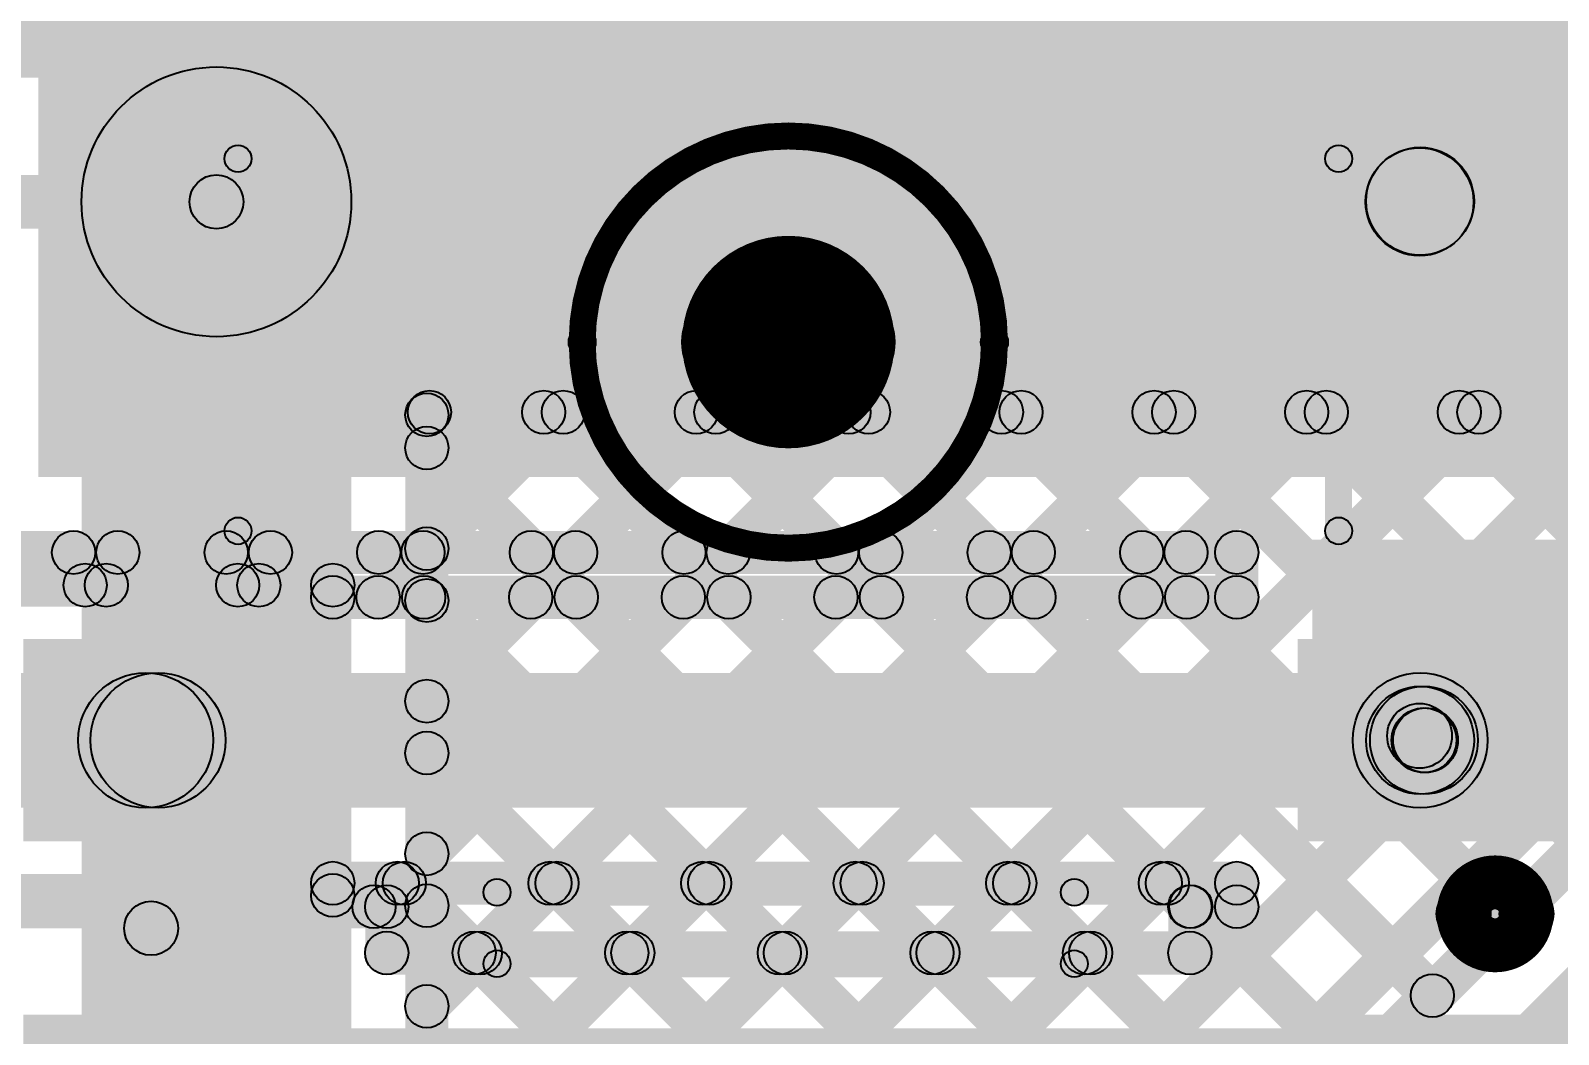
# Model space of a CAD drawing. Header units: millimetres. Extents: x 0.01 to 3.4, y 0.01 to 2.05.
# Drawn here: x 0.7245 to 1.0077, y 0.8626 to 1.0488 of the extents above; entities that cross this region are included whole.
import ezdxf

# ---------------------------------------------------------------- set-up
doc = ezdxf.new("R2010")
doc.units = ezdxf.units.MM
doc.header["$MEASUREMENT"] = 0
for name, color, linetype in [('BottomLayer', 5, 'Continuous'), ('TopLayer', 1, 'Continuous'), ('TopOverlay', 2, 'Continuous'), ('TopPaste', 8, 'Continuous'), ('TopSolder', 216, 'Continuous'), ('ViaHoleLayer', 16, 'Continuous')]:
    doc.layers.add(name, color=color, linetype=linetype)

# ---------------------------------------------------------------- blocks, each defined once
blk = doc.blocks.new('TS_1187A_C_G_B_8')
at = {"layer": 'TopOverlay'}
h = blk.add_hatch(color=2, dxfattribs=at)
edge = h.paths.add_edge_path()
edge.add_arc((-0.053, -0.102), 0.0025, 0, 360)
blk.add_hatch(color=2, dxfattribs=at).paths.add_polyline_path([(0.054, -0.0995), (0.054, -0.1045), (-0.053, -0.1045), (-0.053, -0.0995)])
h = blk.add_hatch(color=2, dxfattribs=at)
edge = h.paths.add_edge_path()
edge.add_arc((0.054, -0.102), 0.0025, 0, 360)
at = {"layer": 'TopSolder'}
for points in [[(-0.1418, -0.05506), (-0.09443, -0.05506), (-0.09443, -0.09258), (-0.1418, -0.09258)], [(0.09443, -0.05506), (0.1418, -0.05506), (0.1418, -0.09258), (0.09443, -0.09258)]]:
    blk.add_hatch(color=216, dxfattribs=at).paths.add_polyline_path(points)
at = {"layer": 'TopOverlay'}
for centre in [(-0.053, -0.102), (0.054, -0.102)]:
    blk.add_circle(centre, 0.0025, dxfattribs=at)
blk = doc.blocks.new('TS_1187A_C_G_B_11')
at = {"layer": 'TopLayer'}
for points in [[(-0.1378, 0.08858), (-0.09843, 0.08858), (-0.09843, 0.05906), (-0.1378, 0.05906)], [(0.09843, 0.08858), (0.1378, 0.08858), (0.1378, 0.05906), (0.09843, 0.05906)]]:
    blk.add_hatch(color=1, dxfattribs=at).paths.add_polyline_path(points)
at = {"layer": 'TopOverlay'}
h = blk.add_hatch(color=2, dxfattribs=at)
edge = h.paths.add_edge_path()
edge.add_arc((-0.13683, 0.106), 0.005, 0, 360)
h = blk.add_hatch(color=2, dxfattribs=at)
edge = h.paths.add_edge_path()
edge.add_arc((-0.12517, 0.106), 0.005, 0, 360)
h = blk.add_hatch(color=2, dxfattribs=at)
edge = h.paths.add_edge_path()
edge.add_arc((-0.053, 0.102), 0.0025, 0, 360)
for points in [[(0.054, 0.1045), (0.054, 0.0995), (-0.053, 0.0995), (-0.053, 0.1045)], [(-0.1045, 0.035), (-0.0995, 0.035), (-0.0995, -0.034), (-0.1045, -0.034)], [(0.0995, 0.035), (0.1045, 0.035), (0.1045, -0.034), (0.0995, -0.034)]]:
    blk.add_hatch(color=2, dxfattribs=at).paths.add_polyline_path(points)
h = blk.add_hatch(color=2, dxfattribs=at)
edge = h.paths.add_edge_path()
edge.add_arc((0.054, 0.102), 0.0025, 0, 360)
h = blk.add_hatch(color=2, dxfattribs=at)
edge = h.paths.add_edge_path()
edge.add_arc((-0.102, 0.035), 0.0025, 0, 360)
h = blk.add_hatch(color=2, dxfattribs=at)
edge = h.paths.add_edge_path()
edge.add_arc((0.102, 0.035), 0.0025, 0, 360)
h = blk.add_hatch(color=2, dxfattribs=at)
edge = h.paths.add_edge_path()
edge.add_arc((-0.00985, 0), 0.00984, 0, 360)
h = blk.add_hatch(color=2, dxfattribs=at)
edge = h.paths.add_edge_path()
edge.add_arc((0.00985, 0), 0.00984, 0, 360)
h = blk.add_hatch(color=2, dxfattribs=at)
edge = h.paths.add_edge_path()
edge.add_arc((-0.03821, 0), 0.0025, 0, 360)
h = blk.add_hatch(color=2, dxfattribs=at)
edge = h.paths.add_edge_path()
edge.add_arc((0.03821, 0), 0.0025, 0, 360)
h = blk.add_hatch(color=2, dxfattribs=at)
edge = h.paths.add_edge_path()
edge.add_arc((-0.102, -0.034), 0.0025, 0, 360)
h = blk.add_hatch(color=2, dxfattribs=at)
edge = h.paths.add_edge_path()
edge.add_arc((0.102, -0.034), 0.0025, 0, 360)
at = {"layer": 'TopPaste'}
for points in [[(-0.1378, 0.08858), (-0.09843, 0.08858), (-0.09843, 0.05906), (-0.1378, 0.05906)], [(0.09843, 0.08858), (0.1378, 0.08858), (0.1378, 0.05906), (0.09843, 0.05906)]]:
    blk.add_hatch(color=8, dxfattribs=at).paths.add_polyline_path(points)
at = {"layer": 'TopSolder'}
for points in [[(-0.1418, 0.09258), (-0.09443, 0.09258), (-0.09443, 0.05506), (-0.1418, 0.05506)], [(0.09443, 0.09258), (0.1418, 0.09258), (0.1418, 0.05506), (0.09443, 0.05506)], [(-0.1418, -0.05506), (-0.09443, -0.05506), (-0.09443, -0.09258), (-0.1418, -0.09258)], [(0.09443, -0.05506), (0.1418, -0.05506), (0.1418, -0.09258), (0.09443, -0.09258)]]:
    blk.add_hatch(color=216, dxfattribs=at).paths.add_polyline_path(points)
at = {"layer": 'TopOverlay'}
for points, const_width in [([(-0.12517, 0.106, 1), (-0.13683, 0.106, 1)], 0.01), ([(0.03821, 0, 1), (-0.03821, 0, 1)], 0.005), ([(0.00985, 0, 1), (-0.00985, 0, 1)], 0.01969)]:
    blk.add_lwpolyline(points, format="xyb", close=True, dxfattribs=dict(at, const_width=const_width))
for centre, radius in [((-0.13683, 0.106), 0.005), ((-0.12517, 0.106), 0.005), ((-0.053, 0.102), 0.0025), ((0.054, 0.102), 0.0025), ((-0.102, 0.035), 0.0025), ((0.102, 0.035), 0.0025), ((-0.00985, 0), 0.00984), ((0.00985, 0), 0.00984), ((-0.03821, 0), 0.0025), ((0.03821, 0), 0.0025), ((-0.102, -0.034), 0.0025), ((0.102, -0.034), 0.0025)]:
    blk.add_circle(centre, radius, dxfattribs=at)

msp = doc.modelspace()

# ---------------------------------------------------------------- hatches: boundary and pattern name
at = {"layer": 'BottomLayer'}
h = msp.add_hatch(color=5, dxfattribs=at)
edge = h.paths.add_edge_path()
edge.add_arc((0.759, 1.017), 0.0315, 0, 360)
h = msp.add_hatch(color=5, dxfattribs=at)
edge = h.paths.add_edge_path()
edge.add_arc((0.759, 1.017), 0.025, 0, 360)
h = msp.add_hatch(color=5, dxfattribs=at)
edge = h.paths.add_edge_path()
edge.add_arc((0.759, 1.017), 0.025, 0, 360)
for points in [[(0.759, 0.992), (0.759, 1.042), (1.075, 1.042), (1.075, 0.992)], [(0.7075, 1.012), (0.7075, 1.022), (0.759, 1.022), (0.759, 1.012)], [(0.784, 0.8), (0.734, 0.8), (0.734, 1.017), (0.784, 1.017)], [(0.80083, 0.69532), (0.79517, 0.70098), (1.07513, 0.98094), (1.08079, 0.97528)], [(0.80083, 0.89331), (0.79517, 0.89897), (0.87703, 0.98083), (0.88269, 0.97517)], [(0.80083, 0.94988), (0.79517, 0.95554), (0.82046, 0.98083), (0.82612, 0.97517)], [(0.80083, 0.83674), (0.79517, 0.8424), (0.9336, 0.98083), (0.93926, 0.97517)], [(0.80083, 0.86503), (0.79517, 0.87069), (0.90531, 0.98083), (0.91097, 0.97517)], [(0.80083, 0.9216), (0.79517, 0.92725), (0.84875, 0.98083), (0.8544, 0.97517)], [(0.80083, 0.72361), (0.79517, 0.72926), (1.04674, 0.98083), (1.05239, 0.97517)], [(0.80083, 0.75189), (0.79517, 0.75755), (1.01845, 0.98083), (1.02411, 0.97517)], [(0.79848, 0.974), (0.79848, 0.982), (1.075, 0.982), (1.075, 0.974)], [(0.8124, 0.82003), (0.80674, 0.82569), (0.96188, 0.98083), (0.96754, 0.97517)], [(0.81732, 0.79667), (0.81167, 0.80233), (0.99017, 0.98083), (0.99582, 0.97517)], [(0.81732, 0.79667), (0.81167, 0.80233), (0.99017, 0.98083), (0.99582, 0.97517)], [(0.81683, 0.97517), (0.82249, 0.98083), (0.95892, 0.8444), (0.95326, 0.83874)], [(0.84511, 0.97517), (0.85077, 0.98083), (0.97306, 0.85854), (0.9674, 0.85288)], [(0.8734, 0.97517), (0.87906, 0.98083), (0.9872, 0.87268), (0.98155, 0.86702)], [(0.90168, 0.97517), (0.90734, 0.98083), (1.00135, 0.88682), (0.99569, 0.88117)], [(0.92997, 0.97517), (0.93562, 0.98083), (1.01549, 0.90096), (1.00983, 0.89531)], [(0.95825, 0.97517), (0.96391, 0.98083), (1.02963, 0.91511), (1.02397, 0.90945)], [(0.98654, 0.97517), (0.99219, 0.98083), (1.04377, 0.92925), (1.03812, 0.92359)], [(0.802, 0.83948), (0.794, 0.83948), (0.794, 0.97752), (0.802, 0.97752)], [(0.80412, 0.68394), (0.79847, 0.6896), (1.0864, 0.97753), (1.09206, 0.97188)], [(0.79517, 0.96855), (0.80083, 0.9742), (0.94478, 0.83025), (0.93912, 0.8246)], [(0.82884, 0.65916), (0.81116, 0.67684), (1.09916, 0.96484), (1.11684, 0.94716)], [(0.79517, 0.94026), (0.80083, 0.94592), (0.93064, 0.81611), (0.92498, 0.81045)], [(0.79517, 0.91198), (0.80083, 0.91763), (0.91649, 0.80197), (0.91084, 0.79631)], [(0.79517, 0.88369), (0.80083, 0.88935), (0.90235, 0.78783), (0.89669, 0.78217)]]:
    msp.add_hatch(color=5, dxfattribs=at).paths.add_polyline_path(points)
h = msp.add_hatch(color=5, dxfattribs=at)
edge = h.paths.add_edge_path()
edge.add_arc((0.759, 1.017), 0.005, 0, 360)
h = msp.add_hatch(color=5, dxfattribs=at)
edge = h.paths.add_edge_path()
edge.add_arc((0.798, 0.97752), 0.004, 0, 360)
h = msp.add_hatch(color=5, dxfattribs=at)
edge = h.paths.add_edge_path()
edge.add_arc((0.79848, 0.978), 0.004, 0, 360)
h = msp.add_hatch(color=5, dxfattribs=at)
edge = h.paths.add_edge_path()
edge.add_arc((0.81966, 0.978), 0.004, 0, 360)
h = msp.add_hatch(color=5, dxfattribs=at)
edge = h.paths.add_edge_path()
edge.add_arc((0.82329, 0.978), 0.004, 0, 360)
h = msp.add_hatch(color=5, dxfattribs=at)
edge = h.paths.add_edge_path()
edge.add_arc((0.84794, 0.978), 0.004, 0, 360)
h = msp.add_hatch(color=5, dxfattribs=at)
edge = h.paths.add_edge_path()
edge.add_arc((0.85157, 0.978), 0.004, 0, 360)
h = msp.add_hatch(color=5, dxfattribs=at)
edge = h.paths.add_edge_path()
edge.add_arc((0.87623, 0.978), 0.004, 0, 360)
h = msp.add_hatch(color=5, dxfattribs=at)
edge = h.paths.add_edge_path()
edge.add_arc((0.87986, 0.978), 0.004, 0, 360)
h = msp.add_hatch(color=5, dxfattribs=at)
edge = h.paths.add_edge_path()
edge.add_arc((0.90451, 0.978), 0.004, 0, 360)
h = msp.add_hatch(color=5, dxfattribs=at)
edge = h.paths.add_edge_path()
edge.add_arc((0.90814, 0.978), 0.004, 0, 360)
h = msp.add_hatch(color=5, dxfattribs=at)
edge = h.paths.add_edge_path()
edge.add_arc((0.9328, 0.978), 0.004, 0, 360)
h = msp.add_hatch(color=5, dxfattribs=at)
edge = h.paths.add_edge_path()
edge.add_arc((0.93643, 0.978), 0.004, 0, 360)
h = msp.add_hatch(color=5, dxfattribs=at)
edge = h.paths.add_edge_path()
edge.add_arc((0.96108, 0.978), 0.004, 0, 360)
h = msp.add_hatch(color=5, dxfattribs=at)
edge = h.paths.add_edge_path()
edge.add_arc((0.96471, 0.978), 0.004, 0, 360)
h = msp.add_hatch(color=5, dxfattribs=at)
edge = h.paths.add_edge_path()
edge.add_arc((0.98936, 0.978), 0.004, 0, 360)
h = msp.add_hatch(color=5, dxfattribs=at)
edge = h.paths.add_edge_path()
edge.add_arc((0.993, 0.978), 0.004, 0, 360)
h = msp.add_hatch(color=5, dxfattribs=at)
edge = h.paths.add_edge_path()
edge.add_arc((0.993, 0.978), 0.004, 0, 360)
h = msp.add_hatch(color=5, dxfattribs=at)
edge = h.paths.add_edge_path()
edge.add_arc((0.798, 0.97137), 0.004, 0, 360)
h = msp.add_hatch(color=5, dxfattribs=at)
edge = h.paths.add_edge_path()
edge.add_arc((0.798, 0.95271), 0.004, 0, 360)
h = msp.add_hatch(color=5, dxfattribs=at)
edge = h.paths.add_edge_path()
edge.add_arc((0.798, 0.94309), 0.004, 0, 360)
h = msp.add_hatch(color=5, dxfattribs=at)
edge = h.paths.add_edge_path()
edge.add_arc((0.798, 0.92443), 0.004, 0, 360)
h = msp.add_hatch(color=5, dxfattribs=at)
edge = h.paths.add_edge_path()
edge.add_arc((0.798, 0.91481), 0.004, 0, 360)
h = msp.add_hatch(color=5, dxfattribs=at)
edge = h.paths.add_edge_path()
edge.add_arc((0.798, 0.89614), 0.004, 0, 360)
h = msp.add_hatch(color=5, dxfattribs=at)
edge = h.paths.add_edge_path()
edge.add_arc((0.798, 0.88652), 0.004, 0, 360)
h = msp.add_hatch(color=5, dxfattribs=at)
edge = h.paths.add_edge_path()
edge.add_arc((0.99852, 0.88399), 0.004, 0, 360)
h = msp.add_hatch(color=5, dxfattribs=at)
edge = h.paths.add_edge_path()
edge.add_arc((0.98438, 0.86985), 0.004, 0, 360)
h = msp.add_hatch(color=5, dxfattribs=at)
edge = h.paths.add_edge_path()
edge.add_arc((0.798, 0.86786), 0.004, 0, 360)
at = {"layer": 'TopLayer'}
for points in [[(0.726, 0.966), (1.043, 0.966), (1.043, 1.081), (0.726, 1.081)], [(0.99211, 1.01711), (0.97211, 1.01711), (0.97211, 1.06482), (0.99211, 1.06482)], [(0.98907, 1.00993), (0.97493, 1.02407), (0.97504, 1.02418), (0.98918, 1.01004)], [(0.7075, 1.012), (0.7075, 1.022), (0.759, 1.022), (0.759, 1.012)], [(0.712, 0.948), (0.712, 0.956), (0.94812, 0.956), (0.94812, 0.948)], [(0.72969, 0.94917), (0.73535, 0.95483), (0.7414, 0.94877), (0.73575, 0.94312)], [(0.73749, 0.94312), (0.73184, 0.94877), (0.73789, 0.95483), (0.74355, 0.94917)], [(0.75798, 0.94917), (0.76363, 0.95483), (0.76969, 0.94877), (0.76403, 0.94312)], [(0.76578, 0.94312), (0.76012, 0.94877), (0.76618, 0.95483), (0.77183, 0.94917)], [(0.7918, 0.94085), (0.78614, 0.94651), (0.79446, 0.95483), (0.80012, 0.94917)], [(0.78626, 0.94917), (0.79192, 0.95483), (0.80024, 0.94651), (0.79458, 0.94085)], [(0.82008, 0.94085), (0.81443, 0.94651), (0.82275, 0.95483), (0.8284, 0.94917)], [(0.81455, 0.94917), (0.8202, 0.95483), (0.82852, 0.94651), (0.82286, 0.94085)], [(0.84837, 0.94085), (0.84271, 0.94651), (0.85103, 0.95483), (0.85669, 0.94917)], [(0.84283, 0.94917), (0.84849, 0.95483), (0.85681, 0.94651), (0.85115, 0.94085)], [(0.87665, 0.94085), (0.871, 0.94651), (0.87931, 0.95483), (0.88497, 0.94917)], [(0.87111, 0.94917), (0.87677, 0.95483), (0.88509, 0.94651), (0.87943, 0.94085)], [(0.90494, 0.94085), (0.89928, 0.94651), (0.9076, 0.95483), (0.91326, 0.94917)], [(0.8994, 0.94917), (0.90506, 0.95483), (0.91337, 0.94651), (0.90772, 0.94085)], [(0.93322, 0.94085), (0.92756, 0.94651), (0.93588, 0.95483), (0.94154, 0.94917)], [(0.92768, 0.94917), (0.93334, 0.95483), (0.94166, 0.94651), (0.936, 0.94085)], [(0.95212, 0.94368), (0.94412, 0.94368), (0.94412, 0.952), (0.95212, 0.952)], [(0.96212, 0.89938), (1.04312, 0.89938), (1.04312, 0.95438), (0.96212, 0.95438)], [(0.7132, 0.94194), (0.7132, 0.94994), (0.78057, 0.94994), (0.78057, 0.94194)], [(0.78057, 0.93968), (0.78057, 0.94768), (0.94812, 0.94768), (0.94812, 0.93968)], [(0.70118, 0.90468), (0.70118, 0.92968), (0.74589, 0.92968), (0.74589, 0.90468)], [(0.74818, 0.90468), (0.74818, 0.92968), (0.98211, 0.92968), (0.98211, 0.90468)], [(0.98211, 0.90718), (0.98211, 0.92718), (0.98282, 0.92718), (0.98282, 0.90718)], [(0.97776, 0.91376), (0.98624, 0.92224), (0.98706, 0.92142), (0.97858, 0.91294)], [(0.98282, 0.91118), (0.98282, 0.92318), (0.98311, 0.92318), (0.98311, 0.91118)], [(0.7132, 0.88442), (0.7132, 0.89242), (0.78057, 0.89242), (0.78057, 0.88442)], [(0.78057, 0.88668), (0.78057, 0.89468), (0.94812, 0.89468), (0.94812, 0.88668)], [(0.79102, 0.8835), (0.78536, 0.88916), (0.78971, 0.89351), (0.79537, 0.88785)], [(0.79101, 0.88785), (0.79667, 0.89351), (0.8096, 0.88058), (0.80394, 0.87492)], [(0.81072, 0.87492), (0.80506, 0.88058), (0.818, 0.89351), (0.82365, 0.88785)], [(0.8193, 0.88785), (0.82495, 0.89351), (0.83788, 0.88058), (0.83223, 0.87492)], [(0.83901, 0.87492), (0.83335, 0.88058), (0.84628, 0.89351), (0.85194, 0.88785)], [(0.84758, 0.88785), (0.85324, 0.89351), (0.86617, 0.88058), (0.86051, 0.87492)], [(0.86729, 0.87492), (0.86163, 0.88058), (0.87456, 0.89351), (0.88022, 0.88785)], [(0.87586, 0.88785), (0.88152, 0.89351), (0.89445, 0.88058), (0.8888, 0.87492)], [(0.89557, 0.87492), (0.88992, 0.88058), (0.90285, 0.89351), (0.90851, 0.88785)], [(0.89557, 0.87492), (0.88992, 0.88058), (0.90285, 0.89351), (0.90851, 0.88785)], [(0.90415, 0.88785), (0.90981, 0.89351), (0.92274, 0.88058), (0.91708, 0.87492)], [(0.92386, 0.87492), (0.9182, 0.88058), (0.93113, 0.89351), (0.93679, 0.88785)], [(0.93243, 0.88785), (0.93809, 0.89351), (0.94244, 0.88916), (0.93678, 0.8835)], [(0.7115, 0.88233), (0.7115, 0.89033), (0.79057, 0.89033), (0.79057, 0.88233)], [(0.93943, 0.88233), (0.93943, 0.89033), (0.94812, 0.89033), (0.94812, 0.88233)], [(0.95212, 0.88633), (0.94412, 0.88633), (0.94412, 0.89068), (0.95212, 0.89068)], [(0.79457, 0.87775), (0.78657, 0.87775), (0.78657, 0.88633), (0.79457, 0.88633)], [(0.94343, 0.87775), (0.93543, 0.87775), (0.93543, 0.88633), (0.94343, 0.88633)], [(0.75189, 0.84757), (0.74189, 0.84757), (0.74189, 0.88233), (0.75189, 0.88233)], [(0.79057, 0.87375), (0.79057, 0.88175), (0.93943, 0.88175), (0.93943, 0.87375)], [(0.726, 0.74875), (1.043, 0.74875), (1.043, 0.86375), (0.726, 0.86375)]]:
    msp.add_hatch(color=1, dxfattribs=at).paths.add_polyline_path(points)
h = msp.add_hatch(color=1, dxfattribs=at)
edge = h.paths.add_edge_path()
edge.add_arc((0.759, 1.017), 0.0315, 0, 360)
h = msp.add_hatch(color=1, dxfattribs=at)
edge = h.paths.add_edge_path()
edge.add_arc((0.982, 1.017), 0.01, 0, 360)
h = msp.add_hatch(color=1, dxfattribs=at)
edge = h.paths.add_edge_path()
edge.add_arc((0.98211, 1.01711), 0.01, 0, 360)
h = msp.add_hatch(color=1, dxfattribs=at)
edge = h.paths.add_edge_path()
edge.add_arc((0.98211, 1.01711), 0.01, 0, 360)
h = msp.add_hatch(color=1, dxfattribs=at)
edge = h.paths.add_edge_path()
edge.add_arc((0.759, 1.017), 0.005, 0, 360)
h = msp.add_hatch(color=1, dxfattribs=at)
edge = h.paths.add_edge_path()
edge.add_arc((0.73252, 0.952), 0.004, 0, 360)
h = msp.add_hatch(color=1, dxfattribs=at)
edge = h.paths.add_edge_path()
edge.add_arc((0.74072, 0.952), 0.004, 0, 360)
h = msp.add_hatch(color=1, dxfattribs=at)
edge = h.paths.add_edge_path()
edge.add_arc((0.76081, 0.952), 0.004, 0, 360)
h = msp.add_hatch(color=1, dxfattribs=at)
edge = h.paths.add_edge_path()
edge.add_arc((0.76901, 0.952), 0.004, 0, 360)
h = msp.add_hatch(color=1, dxfattribs=at)
edge = h.paths.add_edge_path()
edge.add_arc((0.78909, 0.952), 0.004, 0, 360)
h = msp.add_hatch(color=1, dxfattribs=at)
edge = h.paths.add_edge_path()
edge.add_arc((0.79729, 0.952), 0.004, 0, 360)
h = msp.add_hatch(color=1, dxfattribs=at)
edge = h.paths.add_edge_path()
edge.add_arc((0.81737, 0.952), 0.004, 0, 360)
h = msp.add_hatch(color=1, dxfattribs=at)
edge = h.paths.add_edge_path()
edge.add_arc((0.82557, 0.952), 0.004, 0, 360)
h = msp.add_hatch(color=1, dxfattribs=at)
edge = h.paths.add_edge_path()
edge.add_arc((0.84566, 0.952), 0.004, 0, 360)
h = msp.add_hatch(color=1, dxfattribs=at)
edge = h.paths.add_edge_path()
edge.add_arc((0.85386, 0.952), 0.004, 0, 360)
h = msp.add_hatch(color=1, dxfattribs=at)
edge = h.paths.add_edge_path()
edge.add_arc((0.87394, 0.952), 0.004, 0, 360)
h = msp.add_hatch(color=1, dxfattribs=at)
edge = h.paths.add_edge_path()
edge.add_arc((0.88214, 0.952), 0.004, 0, 360)
h = msp.add_hatch(color=1, dxfattribs=at)
edge = h.paths.add_edge_path()
edge.add_arc((0.90223, 0.952), 0.004, 0, 360)
h = msp.add_hatch(color=1, dxfattribs=at)
edge = h.paths.add_edge_path()
edge.add_arc((0.91043, 0.952), 0.004, 0, 360)
h = msp.add_hatch(color=1, dxfattribs=at)
edge = h.paths.add_edge_path()
edge.add_arc((0.93051, 0.952), 0.004, 0, 360)
h = msp.add_hatch(color=1, dxfattribs=at)
edge = h.paths.add_edge_path()
edge.add_arc((0.93871, 0.952), 0.004, 0, 360)
h = msp.add_hatch(color=1, dxfattribs=at)
edge = h.paths.add_edge_path()
edge.add_arc((0.94812, 0.952), 0.004, 0, 360)
h = msp.add_hatch(color=1, dxfattribs=at)
edge = h.paths.add_edge_path()
edge.add_arc((0.94812, 0.952), 0.004, 0, 360)
h = msp.add_hatch(color=1, dxfattribs=at)
edge = h.paths.add_edge_path()
edge.add_arc((0.73467, 0.94594), 0.004, 0, 360)
h = msp.add_hatch(color=1, dxfattribs=at)
edge = h.paths.add_edge_path()
edge.add_arc((0.73858, 0.94594), 0.004, 0, 360)
h = msp.add_hatch(color=1, dxfattribs=at)
edge = h.paths.add_edge_path()
edge.add_arc((0.76295, 0.94594), 0.004, 0, 360)
h = msp.add_hatch(color=1, dxfattribs=at)
edge = h.paths.add_edge_path()
edge.add_arc((0.76686, 0.94594), 0.004, 0, 360)
h = msp.add_hatch(color=1, dxfattribs=at)
edge = h.paths.add_edge_path()
edge.add_arc((0.78057, 0.94594), 0.004, 0, 360)
h = msp.add_hatch(color=1, dxfattribs=at)
edge = h.paths.add_edge_path()
edge.add_arc((0.78057, 0.94368), 0.004, 0, 360)
h = msp.add_hatch(color=1, dxfattribs=at)
edge = h.paths.add_edge_path()
edge.add_arc((0.78897, 0.94368), 0.004, 0, 360)
h = msp.add_hatch(color=1, dxfattribs=at)
edge = h.paths.add_edge_path()
edge.add_arc((0.79741, 0.94368), 0.004, 0, 360)
h = msp.add_hatch(color=1, dxfattribs=at)
edge = h.paths.add_edge_path()
edge.add_arc((0.81726, 0.94368), 0.004, 0, 360)
h = msp.add_hatch(color=1, dxfattribs=at)
edge = h.paths.add_edge_path()
edge.add_arc((0.82569, 0.94368), 0.004, 0, 360)
h = msp.add_hatch(color=1, dxfattribs=at)
edge = h.paths.add_edge_path()
edge.add_arc((0.84554, 0.94368), 0.004, 0, 360)
h = msp.add_hatch(color=1, dxfattribs=at)
edge = h.paths.add_edge_path()
edge.add_arc((0.85398, 0.94368), 0.004, 0, 360)
h = msp.add_hatch(color=1, dxfattribs=at)
edge = h.paths.add_edge_path()
edge.add_arc((0.87382, 0.94368), 0.004, 0, 360)
h = msp.add_hatch(color=1, dxfattribs=at)
edge = h.paths.add_edge_path()
edge.add_arc((0.88226, 0.94368), 0.004, 0, 360)
h = msp.add_hatch(color=1, dxfattribs=at)
edge = h.paths.add_edge_path()
edge.add_arc((0.90211, 0.94368), 0.004, 0, 360)
h = msp.add_hatch(color=1, dxfattribs=at)
edge = h.paths.add_edge_path()
edge.add_arc((0.91055, 0.94368), 0.004, 0, 360)
h = msp.add_hatch(color=1, dxfattribs=at)
edge = h.paths.add_edge_path()
edge.add_arc((0.93039, 0.94368), 0.004, 0, 360)
h = msp.add_hatch(color=1, dxfattribs=at)
edge = h.paths.add_edge_path()
edge.add_arc((0.93883, 0.94368), 0.004, 0, 360)
h = msp.add_hatch(color=1, dxfattribs=at)
edge = h.paths.add_edge_path()
edge.add_arc((0.94812, 0.94368), 0.004, 0, 360)
h = msp.add_hatch(color=1, dxfattribs=at)
edge = h.paths.add_edge_path()
edge.add_arc((0.94812, 0.94368), 0.004, 0, 360)
h = msp.add_hatch(color=1, dxfattribs=at)
edge = h.paths.add_edge_path()
edge.add_arc((0.74589, 0.91718), 0.0125, 0, 360)
h = msp.add_hatch(color=1, dxfattribs=at)
edge = h.paths.add_edge_path()
edge.add_arc((0.74818, 0.91718), 0.0125, 0, 360)
h = msp.add_hatch(color=1, dxfattribs=at)
edge = h.paths.add_edge_path()
edge.add_arc((0.98211, 0.91718), 0.0125, 0, 360)
h = msp.add_hatch(color=1, dxfattribs=at)
edge = h.paths.add_edge_path()
edge.add_arc((0.98211, 0.91718), 0.01, 0, 360)
h = msp.add_hatch(color=1, dxfattribs=at)
edge = h.paths.add_edge_path()
edge.add_arc((0.98282, 0.91718), 0.01, 0, 360)
h = msp.add_hatch(color=1, dxfattribs=at)
edge = h.paths.add_edge_path()
edge.add_arc((0.982, 0.918), 0.006, 0, 360)
h = msp.add_hatch(color=1, dxfattribs=at)
edge = h.paths.add_edge_path()
edge.add_arc((0.98282, 0.91718), 0.006, 0, 360)
h = msp.add_hatch(color=1, dxfattribs=at)
edge = h.paths.add_edge_path()
edge.add_arc((0.98282, 0.91718), 0.006, 0, 360)
h = msp.add_hatch(color=1, dxfattribs=at)
edge = h.paths.add_edge_path()
edge.add_arc((0.98311, 0.91718), 0.006, 0, 360)
h = msp.add_hatch(color=1, dxfattribs=at)
edge = h.paths.add_edge_path()
edge.add_arc((0.78057, 0.89068), 0.004, 0, 360)
h = msp.add_hatch(color=1, dxfattribs=at)
edge = h.paths.add_edge_path()
edge.add_arc((0.78057, 0.88842), 0.004, 0, 360)
h = msp.add_hatch(color=1, dxfattribs=at)
edge = h.paths.add_edge_path()
edge.add_arc((0.79254, 0.89068), 0.004, 0, 360)
h = msp.add_hatch(color=1, dxfattribs=at)
edge = h.paths.add_edge_path()
edge.add_arc((0.79384, 0.89068), 0.004, 0, 360)
h = msp.add_hatch(color=1, dxfattribs=at)
edge = h.paths.add_edge_path()
edge.add_arc((0.82082, 0.89068), 0.004, 0, 360)
h = msp.add_hatch(color=1, dxfattribs=at)
edge = h.paths.add_edge_path()
edge.add_arc((0.82212, 0.89068), 0.004, 0, 360)
h = msp.add_hatch(color=1, dxfattribs=at)
edge = h.paths.add_edge_path()
edge.add_arc((0.84911, 0.89068), 0.004, 0, 360)
h = msp.add_hatch(color=1, dxfattribs=at)
edge = h.paths.add_edge_path()
edge.add_arc((0.85041, 0.89068), 0.004, 0, 360)
h = msp.add_hatch(color=1, dxfattribs=at)
edge = h.paths.add_edge_path()
edge.add_arc((0.87739, 0.89068), 0.004, 0, 360)
h = msp.add_hatch(color=1, dxfattribs=at)
edge = h.paths.add_edge_path()
edge.add_arc((0.87869, 0.89068), 0.004, 0, 360)
h = msp.add_hatch(color=1, dxfattribs=at)
edge = h.paths.add_edge_path()
edge.add_arc((0.90568, 0.89068), 0.004, 0, 360)
h = msp.add_hatch(color=1, dxfattribs=at)
edge = h.paths.add_edge_path()
edge.add_arc((0.90568, 0.89068), 0.004, 0, 360)
h = msp.add_hatch(color=1, dxfattribs=at)
edge = h.paths.add_edge_path()
edge.add_arc((0.90698, 0.89068), 0.004, 0, 360)
h = msp.add_hatch(color=1, dxfattribs=at)
edge = h.paths.add_edge_path()
edge.add_arc((0.93396, 0.89068), 0.004, 0, 360)
h = msp.add_hatch(color=1, dxfattribs=at)
edge = h.paths.add_edge_path()
edge.add_arc((0.93526, 0.89068), 0.004, 0, 360)
h = msp.add_hatch(color=1, dxfattribs=at)
edge = h.paths.add_edge_path()
edge.add_arc((0.94812, 0.89068), 0.004, 0, 360)
h = msp.add_hatch(color=1, dxfattribs=at)
edge = h.paths.add_edge_path()
edge.add_arc((0.94812, 0.89068), 0.004, 0, 360)
h = msp.add_hatch(color=1, dxfattribs=at)
edge = h.paths.add_edge_path()
edge.add_arc((0.78819, 0.88633), 0.004, 0, 360)
h = msp.add_hatch(color=1, dxfattribs=at)
edge = h.paths.add_edge_path()
edge.add_arc((0.79057, 0.88633), 0.004, 0, 360)
h = msp.add_hatch(color=1, dxfattribs=at)
edge = h.paths.add_edge_path()
edge.add_arc((0.79057, 0.88633), 0.004, 0, 360)
h = msp.add_hatch(color=1, dxfattribs=at)
edge = h.paths.add_edge_path()
edge.add_arc((0.93943, 0.88633), 0.004, 0, 360)
h = msp.add_hatch(color=1, dxfattribs=at)
edge = h.paths.add_edge_path()
edge.add_arc((0.93943, 0.88633), 0.004, 0, 360)
h = msp.add_hatch(color=1, dxfattribs=at)
edge = h.paths.add_edge_path()
edge.add_arc((0.93961, 0.88633), 0.004, 0, 360)
h = msp.add_hatch(color=1, dxfattribs=at)
edge = h.paths.add_edge_path()
edge.add_arc((0.94812, 0.88633), 0.004, 0, 360)
h = msp.add_hatch(color=1, dxfattribs=at)
edge = h.paths.add_edge_path()
edge.add_arc((0.94812, 0.88633), 0.004, 0, 360)
h = msp.add_hatch(color=1, dxfattribs=at)
edge = h.paths.add_edge_path()
edge.add_arc((0.74689, 0.88233), 0.005, 0, 360)
h = msp.add_hatch(color=1, dxfattribs=at)
edge = h.paths.add_edge_path()
edge.add_arc((0.79057, 0.87775), 0.004, 0, 360)
h = msp.add_hatch(color=1, dxfattribs=at)
edge = h.paths.add_edge_path()
edge.add_arc((0.79057, 0.87775), 0.004, 0, 360)
h = msp.add_hatch(color=1, dxfattribs=at)
edge = h.paths.add_edge_path()
edge.add_arc((0.80677, 0.87775), 0.004, 0, 360)
h = msp.add_hatch(color=1, dxfattribs=at)
edge = h.paths.add_edge_path()
edge.add_arc((0.80789, 0.87775), 0.004, 0, 360)
h = msp.add_hatch(color=1, dxfattribs=at)
edge = h.paths.add_edge_path()
edge.add_arc((0.83506, 0.87775), 0.004, 0, 360)
h = msp.add_hatch(color=1, dxfattribs=at)
edge = h.paths.add_edge_path()
edge.add_arc((0.83618, 0.87775), 0.004, 0, 360)
h = msp.add_hatch(color=1, dxfattribs=at)
edge = h.paths.add_edge_path()
edge.add_arc((0.86334, 0.87775), 0.004, 0, 360)
h = msp.add_hatch(color=1, dxfattribs=at)
edge = h.paths.add_edge_path()
edge.add_arc((0.86446, 0.87775), 0.004, 0, 360)
h = msp.add_hatch(color=1, dxfattribs=at)
edge = h.paths.add_edge_path()
edge.add_arc((0.89162, 0.87775), 0.004, 0, 360)
h = msp.add_hatch(color=1, dxfattribs=at)
edge = h.paths.add_edge_path()
edge.add_arc((0.89275, 0.87775), 0.004, 0, 360)
h = msp.add_hatch(color=1, dxfattribs=at)
edge = h.paths.add_edge_path()
edge.add_arc((0.89275, 0.87775), 0.004, 0, 360)
h = msp.add_hatch(color=1, dxfattribs=at)
edge = h.paths.add_edge_path()
edge.add_arc((0.91991, 0.87775), 0.004, 0, 360)
h = msp.add_hatch(color=1, dxfattribs=at)
edge = h.paths.add_edge_path()
edge.add_arc((0.92103, 0.87775), 0.004, 0, 360)
h = msp.add_hatch(color=1, dxfattribs=at)
edge = h.paths.add_edge_path()
edge.add_arc((0.93943, 0.87775), 0.004, 0, 360)
h = msp.add_hatch(color=1, dxfattribs=at)
edge = h.paths.add_edge_path()
edge.add_arc((0.93943, 0.87775), 0.004, 0, 360)
at = {"layer": 'ViaHoleLayer'}
h = msp.add_hatch(color=16, dxfattribs=at)
edge = h.paths.add_edge_path()
edge.add_arc((0.759, 1.017), 0.0165, 0, 360)

# ---------------------------------------------------------------- linework, layer by layer
at = {"layer": 'BottomLayer', "const_width": 0.008}
msp.add_lwpolyline([(0.72, 0.97752, -0.445968), (0.72392, 1.06)], format="xyb", dxfattribs=at)
at = {"layer": 'BottomLayer'}
for centre, radius in [((0.759, 1.017), 0.025), ((0.759, 1.017), 0.025), ((0.759, 1.017), 0.005), ((0.798, 0.97752), 0.004), ((0.79848, 0.978), 0.004), ((0.81966, 0.978), 0.004), ((0.82329, 0.978), 0.004), ((0.84794, 0.978), 0.004), ((0.85157, 0.978), 0.004), ((0.87623, 0.978), 0.004), ((0.87986, 0.978), 0.004), ((0.90451, 0.978), 0.004), ((0.90814, 0.978), 0.004), ((0.9328, 0.978), 0.004), ((0.93643, 0.978), 0.004), ((0.96108, 0.978), 0.004), ((0.96471, 0.978), 0.004), ((0.98936, 0.978), 0.004), ((0.993, 0.978), 0.004), ((0.993, 0.978), 0.004), ((0.798, 0.97137), 0.004), ((0.798, 0.95271), 0.004), ((0.798, 0.94309), 0.004), ((0.798, 0.92443), 0.004), ((0.798, 0.91481), 0.004), ((0.798, 0.89614), 0.004), ((0.798, 0.88652), 0.004), ((0.99852, 0.88399), 0.004), ((0.98438, 0.86985), 0.004), ((0.798, 0.86786), 0.004)]:
    msp.add_circle(centre, radius, dxfattribs=at)
at = {"layer": 'TopLayer'}
for centre, radius in [((0.982, 1.017), 0.01), ((0.98211, 1.01711), 0.01), ((0.98211, 1.01711), 0.01), ((0.759, 1.017), 0.005), ((0.73252, 0.952), 0.004), ((0.74072, 0.952), 0.004), ((0.76081, 0.952), 0.004), ((0.76901, 0.952), 0.004), ((0.78909, 0.952), 0.004), ((0.79729, 0.952), 0.004), ((0.81737, 0.952), 0.004), ((0.82557, 0.952), 0.004), ((0.84566, 0.952), 0.004), ((0.85386, 0.952), 0.004), ((0.87394, 0.952), 0.004), ((0.88214, 0.952), 0.004), ((0.90223, 0.952), 0.004), ((0.91043, 0.952), 0.004), ((0.93051, 0.952), 0.004), ((0.93871, 0.952), 0.004), ((0.94812, 0.952), 0.004), ((0.94812, 0.952), 0.004), ((0.73467, 0.94594), 0.004), ((0.73858, 0.94594), 0.004), ((0.76295, 0.94594), 0.004), ((0.76686, 0.94594), 0.004), ((0.78057, 0.94594), 0.004), ((0.78057, 0.94368), 0.004), ((0.78897, 0.94368), 0.004), ((0.79741, 0.94368), 0.004), ((0.81726, 0.94368), 0.004), ((0.82569, 0.94368), 0.004), ((0.84554, 0.94368), 0.004), ((0.85398, 0.94368), 0.004), ((0.87382, 0.94368), 0.004), ((0.88226, 0.94368), 0.004), ((0.90211, 0.94368), 0.004), ((0.91055, 0.94368), 0.004), ((0.93039, 0.94368), 0.004), ((0.93883, 0.94368), 0.004), ((0.94812, 0.94368), 0.004), ((0.94812, 0.94368), 0.004), ((0.74589, 0.91718), 0.0125), ((0.74818, 0.91718), 0.0125), ((0.98211, 0.91718), 0.0125), ((0.98211, 0.91718), 0.01), ((0.98282, 0.91718), 0.01), ((0.982, 0.918), 0.006), ((0.98282, 0.91718), 0.006), ((0.98282, 0.91718), 0.006), ((0.98311, 0.91718), 0.006), ((0.78057, 0.89068), 0.004), ((0.78057, 0.88842), 0.004), ((0.79254, 0.89068), 0.004), ((0.79384, 0.89068), 0.004), ((0.82082, 0.89068), 0.004), ((0.82212, 0.89068), 0.004), ((0.84911, 0.89068), 0.004), ((0.85041, 0.89068), 0.004), ((0.87739, 0.89068), 0.004), ((0.87869, 0.89068), 0.004), ((0.90568, 0.89068), 0.004), ((0.90568, 0.89068), 0.004), ((0.90698, 0.89068), 0.004), ((0.93396, 0.89068), 0.004), ((0.93526, 0.89068), 0.004), ((0.94812, 0.89068), 0.004), ((0.94812, 0.89068), 0.004), ((0.78819, 0.88633), 0.004), ((0.79057, 0.88633), 0.004), ((0.79057, 0.88633), 0.004), ((0.93943, 0.88633), 0.004), ((0.93943, 0.88633), 0.004), ((0.93961, 0.88633), 0.004), ((0.94812, 0.88633), 0.004), ((0.94812, 0.88633), 0.004), ((0.74689, 0.88233), 0.005), ((0.79057, 0.87775), 0.004), ((0.79057, 0.87775), 0.004), ((0.80677, 0.87775), 0.004), ((0.80789, 0.87775), 0.004), ((0.83506, 0.87775), 0.004), ((0.83618, 0.87775), 0.004), ((0.86334, 0.87775), 0.004), ((0.86446, 0.87775), 0.004), ((0.89162, 0.87775), 0.004), ((0.89275, 0.87775), 0.004), ((0.89275, 0.87775), 0.004), ((0.91991, 0.87775), 0.004), ((0.92103, 0.87775), 0.004), ((0.93943, 0.87775), 0.004), ((0.93943, 0.87775), 0.004)]:
    msp.add_circle(centre, radius, dxfattribs=at)

# ---------------------------------------------------------------- block references
at = {"rotation": 180}
for name, p in [('TS_1187A_C_G_B_11', (0.865, 0.991)), ('TS_1187A_C_G_B_8', (0.865, 0.77375))]:
    msp.add_blockref(name, p, dxfattribs=at)

# ---------------------------------------------------------------- texts
at = {"layer": 'TopOverlay'}
msp.add_text('SW1', height=0.04, dxfattribs=at).set_placement((0.622, 1.04))

doc.saveas('drawing.dxf')
